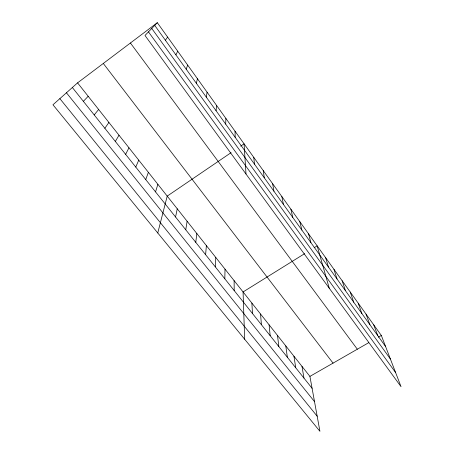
<?xml version="1.0" encoding="UTF-8"?>
<svg xmlns="http://www.w3.org/2000/svg" width="454" height="454" viewBox="0 0 454 454"><rect width="100%" height="100%" fill="white"/><g stroke="black" fill="none" stroke-linecap="round" stroke-linejoin="round"><path stroke-width="0.68" d="M224.826 278.813L225.019 269.143M225.7 124.129L225.882 118.432M215.304 266.867L215.775 257.463M205.617 254.711L206.377 245.597M216.076 110.742L216.569 105.424M195.77 242.357L196.832 233.532M185.754 229.786L187.122 221.268M206.281 97.122L207.098 92.202M175.562 217.001L177.253 208.795M157.765 232.964L167.214 196.117L231.058 152.675M196.321 83.269L197.473 78.763M155.54 191.883L157.873 184.318M145.734 179.574L148.384 172.333M186.191 69.173L187.684 65.098M135.763 167.066L138.748 160.154M125.627 154.349L128.959 147.788M175.885 54.838L177.735 51.206M115.327 141.427L119.01 135.218M104.851 128.283L108.903 122.449M165.392 40.247L167.611 37.075M94.205 114.924L98.626 109.465M83.371 101.333L88.184 96.276M157.317 22.7L144.996 35.48L401.041 386.689L381.326 335.455L157.317 22.7L77.572 82.866L52.959 104.783L319.928 431.3L309.917 376.394L77.572 82.866M240.677 146.131L244.07 143.822L246 174.024M304.634 253.655L243.072 291.95L244.666 339.251M314.179 247.719L317.159 245.869L329.269 288.245M309.917 376.394L368.676 342.708M378.313 337.186L381.326 335.455M59.86 98.637L317.176 416.21M66.437 92.781L314.514 401.62M72.356 87.508L312.085 388.295M103.302 63.452L333.054 363.132M130.412 42.999L357.332 349.217M148.469 31.882L395.61 372.575M151.761 28.466L390.366 358.949M154.718 25.396L385.588 346.527M373.738 324.86L377.813 335.716M366.032 314.1L369.919 324.735M358.206 303.17L361.895 313.572M350.255 292.07L353.74 302.228M342.174 280.793L345.454 290.702M333.968 269.341L337.027 278.989M325.631 257.696L328.463 267.077M308.55 233.844L310.905 242.646M299.793 221.62L301.899 230.121M290.895 209.192L292.745 217.387M281.843 196.559L283.427 204.425M272.638 183.711L273.944 191.236M302.001 366.395L303.964 378.103M293.959 356.237L295.719 367.757M263.28 170.642L264.296 177.815M285.799 345.931L287.337 357.247M277.519 335.466L278.83 346.572M253.758 157.345L254.478 164.161M269.103 324.837L270.187 335.727M260.562 314.043L261.408 324.706M251.885 303.085L252.481 313.51M235.047 131.229L235.166 137.301M234.116 280.634L234.196 290.571"/></g></svg>
